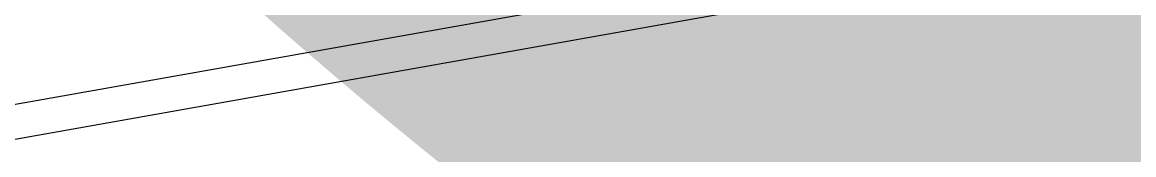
# Model space of a CAD drawing. Header units: millimetres. Extents: x 0 to 636307, y -180975 to 471719.
# Drawn here: x 575534.34 to 575577.93, y -59256.19 to -59251 of the extents above; entities that cross this region are included whole.
import ezdxf
from ezdxf import colors
from ezdxf.entities.mleader import LeaderData, LeaderLine
from ezdxf.enums import TextEntityAlignment as Align
from ezdxf.math import Vec2, Vec3

# ---------------------------------------------------------------- set-up
doc = ezdxf.new("R2018")
doc.units = ezdxf.units.MM
for name, color, linetype, lineweight in [('АР_Маркер экспликации', 239, 'Continuous', 13), ('АР_Номер помещения', 250, 'Continuous', 9), ('АР_Отметки', 7, 'Continuous', 5), ('АР_Размеры', 175, 'Continuous', 9), ('АР_Сущ Несущая стена', 250, 'Continuous', 50)]:
    doc.layers.add(name, color=color, linetype=linetype, lineweight=lineweight)
doc.layers.add('АР_Названия помещений', color=124, linetype='Continuous', lineweight=5, plot=False)
doc.layers.add('АР_Помещения_площадь', color=19, linetype='Continuous', lineweight=9, plot=False)
doc.styles.add('ISOCPEUR', font='', dxfattribs={"height": 250})
doc.styles.get("Standard").update_dxf_attribs({"font": 'GOST.TTF'})
doc.styles.get('ISOCPEUR').set_extended_font_data('ISOCPEUR', italic=True)

# ---------------------------------------------------------------- blocks, each defined once
blk = doc.blocks.new('_DotSmall')
at = {"color": 0, "linetype": 'ByBlock', "const_width": 0.5}
blk.add_lwpolyline([(-0.0625, 0, 1), (0.0625, 0, 1)], format="xyb", close=True, dxfattribs=at)
blk = doc.blocks.new('*U231')
at = {"color": 7, "style": 'ISOCPEUR', "width": 0.7, "flags": 1}
blk.add_attdef('КАТЕГОРИЯ', (-499.166, -2092.186), '', height=250, dxfattribs=at)
at = {"layer": 'АР_Номер помещения', "color": 7, "style": 'ISOCPEUR', "width": 0.7}
blk.add_attdef('НОМЕР_ПОМЕЩЕНИЯ', text='', height=300, dxfattribs=at).set_placement((-13874.5, 6637.552), align=Align.MIDDLE_CENTER)
at = {"layer": 'АР_Помещения_площадь', "color": 7, "lineweight": 30, "width": 0.7, "flags": 104}
blk.add_attdef('ИМЯ_ПОМЕЩЕНИЯ', text='', height=100, dxfattribs=at).set_placement((157.628, 1217.141), align=Align.MIDDLE_CENTER)
at = {"layer": 'АР_Помещения_площадь', "color": 7, "style": 'ISOCPEUR', "width": 0.7}
blk.add_attdef('ПЛОЩАДЬ_ПОМЕЩЕНИЯ', text='', height=200, dxfattribs=at).set_placement((-12654.582, 407.672), align=Align.MIDDLE_RIGHT)
blk = doc.blocks.new('*U229')
at = {"color": 7, "style": 'ISOCPEUR', "width": 0.7, "flags": 1}
blk.add_attdef('КАТЕГОРИЯ', (-499.166, -2092.186), '', height=250, dxfattribs=at)
at = {"layer": 'АР_Номер помещения', "color": 7, "style": 'ISOCPEUR', "width": 0.7}
blk.add_attdef('НОМЕР_ПОМЕЩЕНИЯ', text='', height=300, dxfattribs=at).set_placement((-17424.901, 1870.773), align=Align.MIDDLE_CENTER)
at = {"layer": 'АР_Помещения_площадь', "color": 7, "lineweight": 30, "width": 0.7, "flags": 104}
blk.add_attdef('ИМЯ_ПОМЕЩЕНИЯ', text='', height=100, dxfattribs=at).set_placement((157.628, 1217.141), align=Align.MIDDLE_CENTER)
at = {"layer": 'АР_Помещения_площадь', "color": 7, "style": 'ISOCPEUR', "width": 0.7}
blk.add_attdef('ПЛОЩАДЬ_ПОМЕЩЕНИЯ', text='', height=200, dxfattribs=at).set_placement((-12452.811, 399.356), align=Align.MIDDLE_RIGHT)

msp = doc.modelspace()

# ---------------------------------------------------------------- linework, layer by layer
at = {"layer": 'АР_Размеры', "color": 5, "lineweight": 9, "ltscale": 100, "transparency": 33554687}
msp.add_lwpolyline([(575502.43, -59261.185), (575562.555, -59250.529), (575563.719, -59248.713), (575561.357, -59235.387), (575560.594, -59235.274), (575559.466, -59238.694), (575559.735, -59239.513), (575561.029, -59240.522), (575561.986, -59245.924), (575561.668, -59246.228), (575559.267, -59246.654), (575559.091, -59247.056), (575559.219, -59247.777), (575559.502, -59247.974), (575561.903, -59247.549), (575562.327, -59247.845), (575562.518, -59248.925), (575562.2, -59249.229), (575502.316, -59259.843)], dxfattribs=at)
msp.add_lwpolyline([(575502.43, -59261.185), (575562.555, -59250.529), (575563.719, -59248.713), (575561.357, -59235.387), (575560.594, -59235.274), (575559.466, -59238.694), (575559.735, -59239.513), (575561.029, -59240.522), (575561.986, -59245.924), (575561.668, -59246.228), (575559.267, -59246.654), (575559.091, -59247.056), (575559.219, -59247.777), (575559.502, -59247.974), (575561.903, -59247.549), (575562.327, -59247.845), (575562.518, -59248.925), (575562.2, -59249.229), (575502.316, -59259.843)], dxfattribs=at)
msp.add_lwpolyline([(575502.43, -59261.185), (575562.555, -59250.529), (575563.719, -59248.713), (575561.357, -59235.387), (575560.594, -59235.274), (575559.466, -59238.694), (575559.735, -59239.513), (575561.029, -59240.522), (575561.986, -59245.924), (575561.668, -59246.228), (575559.267, -59246.654), (575559.091, -59247.056), (575559.219, -59247.777), (575559.502, -59247.974), (575561.903, -59247.549), (575562.327, -59247.845), (575562.518, -59248.925), (575562.2, -59249.229), (575502.316, -59259.843)], dxfattribs=at)
msp.add_lwpolyline([(575502.43, -59261.185), (575562.555, -59250.529), (575563.719, -59248.713), (575561.357, -59235.387), (575560.594, -59235.274), (575559.466, -59238.694), (575559.735, -59239.513), (575561.029, -59240.522), (575561.986, -59245.924), (575561.668, -59246.228), (575559.267, -59246.654), (575559.091, -59247.056), (575559.219, -59247.777), (575559.502, -59247.974), (575561.903, -59247.549), (575562.327, -59247.845), (575562.518, -59248.925), (575562.2, -59249.229), (575502.316, -59259.843)], dxfattribs=at)
msp.add_lwpolyline([(575502.43, -59261.185), (575562.555, -59250.529), (575563.719, -59248.713), (575561.357, -59235.387), (575560.594, -59235.274), (575559.466, -59238.694), (575559.735, -59239.513), (575561.029, -59240.522), (575561.986, -59245.924), (575561.668, -59246.228), (575559.267, -59246.654), (575559.091, -59247.056), (575559.219, -59247.777), (575559.502, -59247.974), (575561.903, -59247.549), (575562.327, -59247.845), (575562.518, -59248.925), (575562.2, -59249.229), (575502.316, -59259.843)], dxfattribs=at)
msp.add_lwpolyline([(575502.43, -59261.185), (575562.555, -59250.529), (575563.719, -59248.713), (575561.357, -59235.387), (575560.594, -59235.274), (575559.466, -59238.694), (575559.735, -59239.513), (575561.029, -59240.522), (575561.986, -59245.924), (575561.668, -59246.228), (575559.267, -59246.654), (575559.091, -59247.056), (575559.219, -59247.777), (575559.502, -59247.974), (575561.903, -59247.549), (575562.327, -59247.845), (575562.518, -59248.925), (575562.2, -59249.229), (575502.316, -59259.843)], dxfattribs=at)
msp.add_lwpolyline([(575502.43, -59261.185), (575562.555, -59250.529), (575563.719, -59248.713), (575561.357, -59235.387), (575560.594, -59235.274), (575559.466, -59238.694), (575559.735, -59239.513), (575561.029, -59240.522), (575561.986, -59245.924), (575561.668, -59246.228), (575559.267, -59246.654), (575559.091, -59247.056), (575559.219, -59247.777), (575559.502, -59247.974), (575561.903, -59247.549), (575562.327, -59247.845), (575562.518, -59248.925), (575562.2, -59249.229), (575502.316, -59259.843)], dxfattribs=at)
msp.add_lwpolyline([(575502.43, -59261.185), (575562.555, -59250.529), (575563.719, -59248.713), (575561.357, -59235.387), (575560.594, -59235.274), (575559.466, -59238.694), (575559.735, -59239.513), (575561.029, -59240.522), (575561.986, -59245.924), (575561.668, -59246.228), (575559.267, -59246.654), (575559.091, -59247.056), (575559.219, -59247.777), (575559.502, -59247.974), (575561.903, -59247.549), (575562.327, -59247.845), (575562.518, -59248.925), (575562.2, -59249.229), (575502.316, -59259.843)], dxfattribs=at)
msp.add_lwpolyline([(575502.43, -59261.185), (575562.555, -59250.529), (575563.719, -59248.713), (575561.357, -59235.387), (575560.594, -59235.274), (575559.466, -59238.694), (575559.735, -59239.513), (575561.029, -59240.522), (575561.986, -59245.924), (575561.668, -59246.228), (575559.267, -59246.654), (575559.091, -59247.056), (575559.219, -59247.777), (575559.502, -59247.974), (575561.903, -59247.549), (575562.327, -59247.845), (575562.518, -59248.925), (575562.2, -59249.229), (575502.316, -59259.843)], dxfattribs=at)
msp.add_lwpolyline([(575502.43, -59261.185), (575562.555, -59250.529), (575563.719, -59248.713), (575561.357, -59235.387), (575560.594, -59235.274), (575559.466, -59238.694), (575559.735, -59239.513), (575561.029, -59240.522), (575561.986, -59245.924), (575561.668, -59246.228), (575559.267, -59246.654), (575559.091, -59247.056), (575559.219, -59247.777), (575559.502, -59247.974), (575561.903, -59247.549), (575562.327, -59247.845), (575562.518, -59248.925), (575562.2, -59249.229), (575502.316, -59259.843)], dxfattribs=at)
msp.add_lwpolyline([(575502.43, -59261.185), (575562.555, -59250.529), (575563.719, -59248.713), (575561.357, -59235.387), (575560.594, -59235.274), (575559.466, -59238.694), (575559.735, -59239.513), (575561.029, -59240.522), (575561.986, -59245.924), (575561.668, -59246.228), (575559.267, -59246.654), (575559.091, -59247.056), (575559.219, -59247.777), (575559.502, -59247.974), (575561.903, -59247.549), (575562.327, -59247.845), (575562.518, -59248.925), (575562.2, -59249.229), (575502.316, -59259.843)], dxfattribs=at)
msp.add_lwpolyline([(575502.43, -59261.185), (575562.555, -59250.529), (575563.719, -59248.713), (575561.357, -59235.387), (575560.594, -59235.274), (575559.466, -59238.694), (575559.735, -59239.513), (575561.029, -59240.522), (575561.986, -59245.924), (575561.668, -59246.228), (575559.267, -59246.654), (575559.091, -59247.056), (575559.219, -59247.777), (575559.502, -59247.974), (575561.903, -59247.549), (575562.327, -59247.845), (575562.518, -59248.925), (575562.2, -59249.229), (575502.316, -59259.843)], dxfattribs=at)
msp.add_lwpolyline([(575502.43, -59261.185), (575562.555, -59250.529), (575563.719, -59248.713), (575561.357, -59235.387), (575560.594, -59235.274), (575559.466, -59238.694), (575559.735, -59239.513), (575561.029, -59240.522), (575561.986, -59245.924), (575561.668, -59246.228), (575559.267, -59246.654), (575559.091, -59247.056), (575559.219, -59247.777), (575559.502, -59247.974), (575561.903, -59247.549), (575562.327, -59247.845), (575562.518, -59248.925), (575562.2, -59249.229), (575502.316, -59259.843)], dxfattribs=at)
msp.add_lwpolyline([(575502.43, -59261.185), (575562.555, -59250.529), (575563.719, -59248.713), (575561.357, -59235.387), (575560.594, -59235.274), (575559.466, -59238.694), (575559.735, -59239.513), (575561.029, -59240.522), (575561.986, -59245.924), (575561.668, -59246.228), (575559.267, -59246.654), (575559.091, -59247.056), (575559.219, -59247.777), (575559.502, -59247.974), (575561.903, -59247.549), (575562.327, -59247.845), (575562.518, -59248.925), (575562.2, -59249.229), (575502.316, -59259.843)], dxfattribs=at)
msp.add_lwpolyline([(575502.43, -59261.185), (575562.555, -59250.529), (575563.719, -59248.713), (575561.357, -59235.387), (575560.594, -59235.274), (575559.466, -59238.694), (575559.735, -59239.513), (575561.029, -59240.522), (575561.986, -59245.924), (575561.668, -59246.228), (575559.267, -59246.654), (575559.091, -59247.056), (575559.219, -59247.777), (575559.502, -59247.974), (575561.903, -59247.549), (575562.327, -59247.845), (575562.518, -59248.925), (575562.2, -59249.229), (575502.316, -59259.843)], dxfattribs=at)
msp.add_lwpolyline([(575502.43, -59261.185), (575562.555, -59250.529), (575563.719, -59248.713), (575561.357, -59235.387), (575560.594, -59235.274), (575559.466, -59238.694), (575559.735, -59239.513), (575561.029, -59240.522), (575561.986, -59245.924), (575561.668, -59246.228), (575559.267, -59246.654), (575559.091, -59247.056), (575559.219, -59247.777), (575559.502, -59247.974), (575561.903, -59247.549), (575562.327, -59247.845), (575562.518, -59248.925), (575562.2, -59249.229), (575502.316, -59259.843)], dxfattribs=at)
msp.add_lwpolyline([(575502.43, -59261.185), (575562.555, -59250.529), (575563.719, -59248.713), (575561.357, -59235.387), (575560.594, -59235.274), (575559.466, -59238.694), (575559.735, -59239.513), (575561.029, -59240.522), (575561.986, -59245.924), (575561.668, -59246.228), (575559.267, -59246.654), (575559.091, -59247.056), (575559.219, -59247.777), (575559.502, -59247.974), (575561.903, -59247.549), (575562.327, -59247.845), (575562.518, -59248.925), (575562.2, -59249.229), (575502.316, -59259.843)], dxfattribs=at)
msp.add_lwpolyline([(575502.43, -59261.185), (575562.555, -59250.529), (575563.719, -59248.713), (575561.357, -59235.387), (575560.594, -59235.274), (575559.466, -59238.694), (575559.735, -59239.513), (575561.029, -59240.522), (575561.986, -59245.924), (575561.668, -59246.228), (575559.267, -59246.654), (575559.091, -59247.056), (575559.219, -59247.777), (575559.502, -59247.974), (575561.903, -59247.549), (575562.327, -59247.845), (575562.518, -59248.925), (575562.2, -59249.229), (575502.316, -59259.843)], dxfattribs=at)
msp.add_lwpolyline([(575502.43, -59261.185), (575562.555, -59250.529), (575563.719, -59248.713), (575561.357, -59235.387), (575560.594, -59235.274), (575559.466, -59238.694), (575559.735, -59239.513), (575561.029, -59240.522), (575561.986, -59245.924), (575561.668, -59246.228), (575559.267, -59246.654), (575559.091, -59247.056), (575559.219, -59247.777), (575559.502, -59247.974), (575561.903, -59247.549), (575562.327, -59247.845), (575562.518, -59248.925), (575562.2, -59249.229), (575502.316, -59259.843)], dxfattribs=at)
msp.add_lwpolyline([(575502.43, -59261.185), (575562.555, -59250.529), (575563.719, -59248.713), (575561.357, -59235.387), (575560.594, -59235.274), (575559.466, -59238.694), (575559.735, -59239.513), (575561.029, -59240.522), (575561.986, -59245.924), (575561.668, -59246.228), (575559.267, -59246.654), (575559.091, -59247.056), (575559.219, -59247.777), (575559.502, -59247.974), (575561.903, -59247.549), (575562.327, -59247.845), (575562.518, -59248.925), (575562.2, -59249.229), (575502.316, -59259.843)], dxfattribs=at)
msp.add_lwpolyline([(575502.43, -59261.185), (575562.555, -59250.529), (575563.719, -59248.713), (575561.357, -59235.387), (575560.594, -59235.274), (575559.466, -59238.694), (575559.735, -59239.513), (575561.029, -59240.522), (575561.986, -59245.924), (575561.668, -59246.228), (575559.267, -59246.654), (575559.091, -59247.056), (575559.219, -59247.777), (575559.502, -59247.974), (575561.903, -59247.549), (575562.327, -59247.845), (575562.518, -59248.925), (575562.2, -59249.229), (575502.316, -59259.843)], dxfattribs=at)
msp.add_lwpolyline([(575502.43, -59261.185), (575562.555, -59250.529), (575563.719, -59248.713), (575561.357, -59235.387), (575560.594, -59235.274), (575559.466, -59238.694), (575559.735, -59239.513), (575561.029, -59240.522), (575561.986, -59245.924), (575561.668, -59246.228), (575559.267, -59246.654), (575559.091, -59247.056), (575559.219, -59247.777), (575559.502, -59247.974), (575561.903, -59247.549), (575562.327, -59247.845), (575562.518, -59248.925), (575562.2, -59249.229), (575502.316, -59259.843)], dxfattribs=at)
msp.add_lwpolyline([(575502.43, -59261.185), (575562.555, -59250.529), (575563.719, -59248.713), (575561.357, -59235.387), (575560.594, -59235.274), (575559.466, -59238.694), (575559.735, -59239.513), (575561.029, -59240.522), (575561.986, -59245.924), (575561.668, -59246.228), (575559.267, -59246.654), (575559.091, -59247.056), (575559.219, -59247.777), (575559.502, -59247.974), (575561.903, -59247.549), (575562.327, -59247.845), (575562.518, -59248.925), (575562.2, -59249.229), (575502.316, -59259.843)], dxfattribs=at)
msp.add_lwpolyline([(575502.43, -59261.185), (575562.555, -59250.529), (575563.719, -59248.713), (575561.357, -59235.387), (575560.594, -59235.274), (575559.466, -59238.694), (575559.735, -59239.513), (575561.029, -59240.522), (575561.986, -59245.924), (575561.668, -59246.228), (575559.267, -59246.654), (575559.091, -59247.056), (575559.219, -59247.777), (575559.502, -59247.974), (575561.903, -59247.549), (575562.327, -59247.845), (575562.518, -59248.925), (575562.2, -59249.229), (575502.316, -59259.843)], dxfattribs=at)
msp.add_lwpolyline([(575502.43, -59261.185), (575562.555, -59250.529), (575563.719, -59248.713), (575561.357, -59235.387), (575560.594, -59235.274), (575559.466, -59238.694), (575559.735, -59239.513), (575561.029, -59240.522), (575561.986, -59245.924), (575561.668, -59246.228), (575559.267, -59246.654), (575559.091, -59247.056), (575559.219, -59247.777), (575559.502, -59247.974), (575561.903, -59247.549), (575562.327, -59247.845), (575562.518, -59248.925), (575562.2, -59249.229), (575502.316, -59259.843)], dxfattribs=at)
msp.add_lwpolyline([(575502.43, -59261.185), (575562.555, -59250.529), (575563.719, -59248.713), (575561.357, -59235.387), (575560.594, -59235.274), (575559.466, -59238.694), (575559.735, -59239.513), (575561.029, -59240.522), (575561.986, -59245.924), (575561.668, -59246.228), (575559.267, -59246.654), (575559.091, -59247.056), (575559.219, -59247.777), (575559.502, -59247.974), (575561.903, -59247.549), (575562.327, -59247.845), (575562.518, -59248.925), (575562.2, -59249.229), (575502.316, -59259.843)], dxfattribs=at)
msp.add_lwpolyline([(575502.43, -59261.185), (575562.555, -59250.529), (575563.719, -59248.713), (575561.357, -59235.387), (575560.594, -59235.274), (575559.466, -59238.694), (575559.735, -59239.513), (575561.029, -59240.522), (575561.986, -59245.924), (575561.668, -59246.228), (575559.267, -59246.654), (575559.091, -59247.056), (575559.219, -59247.777), (575559.502, -59247.974), (575561.903, -59247.549), (575562.327, -59247.845), (575562.518, -59248.925), (575562.2, -59249.229), (575502.316, -59259.843)], dxfattribs=at)
msp.add_lwpolyline([(575502.43, -59261.185), (575562.555, -59250.529), (575563.719, -59248.713), (575561.357, -59235.387), (575560.594, -59235.274), (575559.466, -59238.694), (575559.735, -59239.513), (575561.029, -59240.522), (575561.986, -59245.924), (575561.668, -59246.228), (575559.267, -59246.654), (575559.091, -59247.056), (575559.219, -59247.777), (575559.502, -59247.974), (575561.903, -59247.549), (575562.327, -59247.845), (575562.518, -59248.925), (575562.2, -59249.229), (575502.316, -59259.843)], dxfattribs=at)
msp.add_lwpolyline([(575502.43, -59261.185), (575562.555, -59250.529), (575563.719, -59248.713), (575561.357, -59235.387), (575560.594, -59235.274), (575559.466, -59238.694), (575559.735, -59239.513), (575561.029, -59240.522), (575561.986, -59245.924), (575561.668, -59246.228), (575559.267, -59246.654), (575559.091, -59247.056), (575559.219, -59247.777), (575559.502, -59247.974), (575561.903, -59247.549), (575562.327, -59247.845), (575562.518, -59248.925), (575562.2, -59249.229), (575502.316, -59259.843)], dxfattribs=at)
msp.add_lwpolyline([(575502.43, -59261.185), (575562.555, -59250.529), (575563.719, -59248.713), (575561.357, -59235.387), (575560.594, -59235.274), (575559.466, -59238.694), (575559.735, -59239.513), (575561.029, -59240.522), (575561.986, -59245.924), (575561.668, -59246.228), (575559.267, -59246.654), (575559.091, -59247.056), (575559.219, -59247.777), (575559.502, -59247.974), (575561.903, -59247.549), (575562.327, -59247.845), (575562.518, -59248.925), (575562.2, -59249.229), (575502.316, -59259.843)], dxfattribs=at)
msp.add_lwpolyline([(575502.43, -59261.185), (575562.555, -59250.529), (575563.719, -59248.713), (575561.357, -59235.387), (575560.594, -59235.274), (575559.466, -59238.694), (575559.735, -59239.513), (575561.029, -59240.522), (575561.986, -59245.924), (575561.668, -59246.228), (575559.267, -59246.654), (575559.091, -59247.056), (575559.219, -59247.777), (575559.502, -59247.974), (575561.903, -59247.549), (575562.327, -59247.845), (575562.518, -59248.925), (575562.2, -59249.229), (575502.316, -59259.843)], dxfattribs=at)
msp.add_lwpolyline([(575502.43, -59261.185), (575562.555, -59250.529), (575563.719, -59248.713), (575561.357, -59235.387), (575560.594, -59235.274), (575559.466, -59238.694), (575559.735, -59239.513), (575561.029, -59240.522), (575561.986, -59245.924), (575561.668, -59246.228), (575559.267, -59246.654), (575559.091, -59247.056), (575559.219, -59247.777), (575559.502, -59247.974), (575561.903, -59247.549), (575562.327, -59247.845), (575562.518, -59248.925), (575562.2, -59249.229), (575502.316, -59259.843)], dxfattribs=at)
msp.add_lwpolyline([(575502.43, -59261.185), (575562.555, -59250.529), (575563.719, -59248.713), (575561.357, -59235.387), (575560.594, -59235.274), (575559.466, -59238.694), (575559.735, -59239.513), (575561.029, -59240.522), (575561.986, -59245.924), (575561.668, -59246.228), (575559.267, -59246.654), (575559.091, -59247.056), (575559.219, -59247.777), (575559.502, -59247.974), (575561.903, -59247.549), (575562.327, -59247.845), (575562.518, -59248.925), (575562.2, -59249.229), (575502.316, -59259.843)], dxfattribs=at)
msp.add_lwpolyline([(575502.43, -59261.185), (575562.555, -59250.529), (575563.719, -59248.713), (575561.357, -59235.387), (575560.594, -59235.274), (575559.466, -59238.694), (575559.735, -59239.513), (575561.029, -59240.522), (575561.986, -59245.924), (575561.668, -59246.228), (575559.267, -59246.654), (575559.091, -59247.056), (575559.219, -59247.777), (575559.502, -59247.974), (575561.903, -59247.549), (575562.327, -59247.845), (575562.518, -59248.925), (575562.2, -59249.229), (575502.316, -59259.843)], dxfattribs=at)
msp.add_lwpolyline([(575502.43, -59261.185), (575562.555, -59250.529), (575563.719, -59248.713), (575561.357, -59235.387), (575560.594, -59235.274), (575559.466, -59238.694), (575559.735, -59239.513), (575561.029, -59240.522), (575561.986, -59245.924), (575561.668, -59246.228), (575559.267, -59246.654), (575559.091, -59247.056), (575559.219, -59247.777), (575559.502, -59247.974), (575561.903, -59247.549), (575562.327, -59247.845), (575562.518, -59248.925), (575562.2, -59249.229), (575502.316, -59259.843)], dxfattribs=at)
msp.add_lwpolyline([(575502.43, -59261.185), (575562.555, -59250.529), (575563.719, -59248.713), (575561.357, -59235.387), (575560.594, -59235.274), (575559.466, -59238.694), (575559.735, -59239.513), (575561.029, -59240.522), (575561.986, -59245.924), (575561.668, -59246.228), (575559.267, -59246.654), (575559.091, -59247.056), (575559.219, -59247.777), (575559.502, -59247.974), (575561.903, -59247.549), (575562.327, -59247.845), (575562.518, -59248.925), (575562.2, -59249.229), (575502.316, -59259.843)], dxfattribs=at)
msp.add_lwpolyline([(575502.43, -59261.185), (575562.555, -59250.529), (575563.719, -59248.713), (575561.357, -59235.387), (575560.594, -59235.274), (575559.466, -59238.694), (575559.735, -59239.513), (575561.029, -59240.522), (575561.986, -59245.924), (575561.668, -59246.228), (575559.267, -59246.654), (575559.091, -59247.056), (575559.219, -59247.777), (575559.502, -59247.974), (575561.903, -59247.549), (575562.327, -59247.845), (575562.518, -59248.925), (575562.2, -59249.229), (575502.316, -59259.843)], dxfattribs=at)
msp.add_lwpolyline([(575502.43, -59261.185), (575562.555, -59250.529), (575563.719, -59248.713), (575561.357, -59235.387), (575560.594, -59235.274), (575559.466, -59238.694), (575559.735, -59239.513), (575561.029, -59240.522), (575561.986, -59245.924), (575561.668, -59246.228), (575559.267, -59246.654), (575559.091, -59247.056), (575559.219, -59247.777), (575559.502, -59247.974), (575561.903, -59247.549), (575562.327, -59247.845), (575562.518, -59248.925), (575562.2, -59249.229), (575502.316, -59259.843)], dxfattribs=at)
msp.add_lwpolyline([(575502.43, -59261.185), (575562.555, -59250.529), (575563.719, -59248.713), (575561.357, -59235.387), (575560.594, -59235.274), (575559.466, -59238.694), (575559.735, -59239.513), (575561.029, -59240.522), (575561.986, -59245.924), (575561.668, -59246.228), (575559.267, -59246.654), (575559.091, -59247.056), (575559.219, -59247.777), (575559.502, -59247.974), (575561.903, -59247.549), (575562.327, -59247.845), (575562.518, -59248.925), (575562.2, -59249.229), (575502.316, -59259.843)], dxfattribs=at)
msp.add_lwpolyline([(575502.43, -59261.185), (575562.555, -59250.529), (575563.719, -59248.713), (575561.357, -59235.387), (575560.594, -59235.274), (575559.466, -59238.694), (575559.735, -59239.513), (575561.029, -59240.522), (575561.986, -59245.924), (575561.668, -59246.228), (575559.267, -59246.654), (575559.091, -59247.056), (575559.219, -59247.777), (575559.502, -59247.974), (575561.903, -59247.549), (575562.327, -59247.845), (575562.518, -59248.925), (575562.2, -59249.229), (575502.316, -59259.843)], dxfattribs=at)
msp.add_lwpolyline([(575502.43, -59261.185), (575562.555, -59250.529), (575563.719, -59248.713), (575561.357, -59235.387), (575560.594, -59235.274), (575559.466, -59238.694), (575559.735, -59239.513), (575561.029, -59240.522), (575561.986, -59245.924), (575561.668, -59246.228), (575559.267, -59246.654), (575559.091, -59247.056), (575559.219, -59247.777), (575559.502, -59247.974), (575561.903, -59247.549), (575562.327, -59247.845), (575562.518, -59248.925), (575562.2, -59249.229), (575502.316, -59259.843)], dxfattribs=at)
msp.add_lwpolyline([(575502.43, -59261.185), (575562.555, -59250.529), (575563.719, -59248.713), (575561.357, -59235.387), (575560.594, -59235.274), (575559.466, -59238.694), (575559.735, -59239.513), (575561.029, -59240.522), (575561.986, -59245.924), (575561.668, -59246.228), (575559.267, -59246.654), (575559.091, -59247.056), (575559.219, -59247.777), (575559.502, -59247.974), (575561.903, -59247.549), (575562.327, -59247.845), (575562.518, -59248.925), (575562.2, -59249.229), (575502.316, -59259.843)], dxfattribs=at)
msp.add_lwpolyline([(575502.43, -59261.185), (575562.555, -59250.529), (575563.719, -59248.713), (575561.357, -59235.387), (575560.594, -59235.274), (575559.466, -59238.694), (575559.735, -59239.513), (575561.029, -59240.522), (575561.986, -59245.924), (575561.668, -59246.228), (575559.267, -59246.654), (575559.091, -59247.056), (575559.219, -59247.777), (575559.502, -59247.974), (575561.903, -59247.549), (575562.327, -59247.845), (575562.518, -59248.925), (575562.2, -59249.229), (575502.316, -59259.843)], dxfattribs=at)
msp.add_lwpolyline([(575502.43, -59261.185), (575562.555, -59250.529), (575563.719, -59248.713), (575561.357, -59235.387), (575560.594, -59235.274), (575559.466, -59238.694), (575559.735, -59239.513), (575561.029, -59240.522), (575561.986, -59245.924), (575561.668, -59246.228), (575559.267, -59246.654), (575559.091, -59247.056), (575559.219, -59247.777), (575559.502, -59247.974), (575561.903, -59247.549), (575562.327, -59247.845), (575562.518, -59248.925), (575562.2, -59249.229), (575502.316, -59259.843)], dxfattribs=at)
msp.add_lwpolyline([(575502.43, -59261.185), (575562.555, -59250.529), (575563.719, -59248.713), (575561.357, -59235.387), (575560.594, -59235.274), (575559.466, -59238.694), (575559.735, -59239.513), (575561.029, -59240.522), (575561.986, -59245.924), (575561.668, -59246.228), (575559.267, -59246.654), (575559.091, -59247.056), (575559.219, -59247.777), (575559.502, -59247.974), (575561.903, -59247.549), (575562.327, -59247.845), (575562.518, -59248.925), (575562.2, -59249.229), (575502.316, -59259.843)], dxfattribs=at)
msp.add_lwpolyline([(575502.43, -59261.185), (575562.555, -59250.529), (575563.719, -59248.713), (575561.357, -59235.387), (575560.594, -59235.274), (575559.466, -59238.694), (575559.735, -59239.513), (575561.029, -59240.522), (575561.986, -59245.924), (575561.668, -59246.228), (575559.267, -59246.654), (575559.091, -59247.056), (575559.219, -59247.777), (575559.502, -59247.974), (575561.903, -59247.549), (575562.327, -59247.845), (575562.518, -59248.925), (575562.2, -59249.229), (575502.316, -59259.843)], dxfattribs=at)
msp.add_lwpolyline([(575502.43, -59261.185), (575562.555, -59250.529), (575563.719, -59248.713), (575561.357, -59235.387), (575560.594, -59235.274), (575559.466, -59238.694), (575559.735, -59239.513), (575561.029, -59240.522), (575561.986, -59245.924), (575561.668, -59246.228), (575559.267, -59246.654), (575559.091, -59247.056), (575559.219, -59247.777), (575559.502, -59247.974), (575561.903, -59247.549), (575562.327, -59247.845), (575562.518, -59248.925), (575562.2, -59249.229), (575502.316, -59259.843)], dxfattribs=at)
msp.add_lwpolyline([(575502.43, -59261.185), (575562.555, -59250.529), (575563.719, -59248.713), (575561.357, -59235.387), (575560.594, -59235.274), (575559.466, -59238.694), (575559.735, -59239.513), (575561.029, -59240.522), (575561.986, -59245.924), (575561.668, -59246.228), (575559.267, -59246.654), (575559.091, -59247.056), (575559.219, -59247.777), (575559.502, -59247.974), (575561.903, -59247.549), (575562.327, -59247.845), (575562.518, -59248.925), (575562.2, -59249.229), (575502.316, -59259.843)], dxfattribs=at)
msp.add_lwpolyline([(575502.43, -59261.185), (575562.555, -59250.529), (575563.719, -59248.713), (575561.357, -59235.387), (575560.594, -59235.274), (575559.466, -59238.694), (575559.735, -59239.513), (575561.029, -59240.522), (575561.986, -59245.924), (575561.668, -59246.228), (575559.267, -59246.654), (575559.091, -59247.056), (575559.219, -59247.777), (575559.502, -59247.974), (575561.903, -59247.549), (575562.327, -59247.845), (575562.518, -59248.925), (575562.2, -59249.229), (575502.316, -59259.843)], dxfattribs=at)
msp.add_lwpolyline([(575502.43, -59261.185), (575562.555, -59250.529), (575563.719, -59248.713), (575561.357, -59235.387), (575560.594, -59235.274), (575559.466, -59238.694), (575559.735, -59239.513), (575561.029, -59240.522), (575561.986, -59245.924), (575561.668, -59246.228), (575559.267, -59246.654), (575559.091, -59247.056), (575559.219, -59247.777), (575559.502, -59247.974), (575561.903, -59247.549), (575562.327, -59247.845), (575562.518, -59248.925), (575562.2, -59249.229), (575502.316, -59259.843)], dxfattribs=at)
msp.add_lwpolyline([(575502.43, -59261.185), (575562.555, -59250.529), (575563.719, -59248.713), (575561.357, -59235.387), (575560.594, -59235.274), (575559.466, -59238.694), (575559.735, -59239.513), (575561.029, -59240.522), (575561.986, -59245.924), (575561.668, -59246.228), (575559.267, -59246.654), (575559.091, -59247.056), (575559.219, -59247.777), (575559.502, -59247.974), (575561.903, -59247.549), (575562.327, -59247.845), (575562.518, -59248.925), (575562.2, -59249.229), (575502.316, -59259.843)], dxfattribs=at)
msp.add_lwpolyline([(575502.43, -59261.185), (575562.555, -59250.529), (575563.719, -59248.713), (575561.357, -59235.387), (575560.594, -59235.274), (575559.466, -59238.694), (575559.735, -59239.513), (575561.029, -59240.522), (575561.986, -59245.924), (575561.668, -59246.228), (575559.267, -59246.654), (575559.091, -59247.056), (575559.219, -59247.777), (575559.502, -59247.974), (575561.903, -59247.549), (575562.327, -59247.845), (575562.518, -59248.925), (575562.2, -59249.229), (575502.316, -59259.843)], dxfattribs=at)
msp.add_lwpolyline([(575502.43, -59261.185), (575562.555, -59250.529), (575563.719, -59248.713), (575561.357, -59235.387), (575560.594, -59235.274), (575559.466, -59238.694), (575559.735, -59239.513), (575561.029, -59240.522), (575561.986, -59245.924), (575561.668, -59246.228), (575559.267, -59246.654), (575559.091, -59247.056), (575559.219, -59247.777), (575559.502, -59247.974), (575561.903, -59247.549), (575562.327, -59247.845), (575562.518, -59248.925), (575562.2, -59249.229), (575502.316, -59259.843)], dxfattribs=at)
msp.add_lwpolyline([(575502.43, -59261.185), (575562.555, -59250.529), (575563.719, -59248.713), (575561.357, -59235.387), (575560.594, -59235.274), (575559.466, -59238.694), (575559.735, -59239.513), (575561.029, -59240.522), (575561.986, -59245.924), (575561.668, -59246.228), (575559.267, -59246.654), (575559.091, -59247.056), (575559.219, -59247.777), (575559.502, -59247.974), (575561.903, -59247.549), (575562.327, -59247.845), (575562.518, -59248.925), (575562.2, -59249.229), (575502.316, -59259.843)], dxfattribs=at)
msp.add_lwpolyline([(575502.43, -59261.185), (575562.555, -59250.529), (575563.719, -59248.713), (575561.357, -59235.387), (575560.594, -59235.274), (575559.466, -59238.694), (575559.735, -59239.513), (575561.029, -59240.522), (575561.986, -59245.924), (575561.668, -59246.228), (575559.267, -59246.654), (575559.091, -59247.056), (575559.219, -59247.777), (575559.502, -59247.974), (575561.903, -59247.549), (575562.327, -59247.845), (575562.518, -59248.925), (575562.2, -59249.229), (575502.316, -59259.843)], dxfattribs=at)
msp.add_lwpolyline([(575502.43, -59261.185), (575562.555, -59250.529), (575563.719, -59248.713), (575561.357, -59235.387), (575560.594, -59235.274), (575559.466, -59238.694), (575559.735, -59239.513), (575561.029, -59240.522), (575561.986, -59245.924), (575561.668, -59246.228), (575559.267, -59246.654), (575559.091, -59247.056), (575559.219, -59247.777), (575559.502, -59247.974), (575561.903, -59247.549), (575562.327, -59247.845), (575562.518, -59248.925), (575562.2, -59249.229), (575502.316, -59259.843)], dxfattribs=at)
msp.add_lwpolyline([(575502.43, -59261.185), (575562.555, -59250.529), (575563.719, -59248.713), (575561.357, -59235.387), (575560.594, -59235.274), (575559.466, -59238.694), (575559.735, -59239.513), (575561.029, -59240.522), (575561.986, -59245.924), (575561.668, -59246.228), (575559.267, -59246.654), (575559.091, -59247.056), (575559.219, -59247.777), (575559.502, -59247.974), (575561.903, -59247.549), (575562.327, -59247.845), (575562.518, -59248.925), (575562.2, -59249.229), (575502.316, -59259.843)], dxfattribs=at)
msp.add_lwpolyline([(575502.43, -59261.185), (575562.555, -59250.529), (575563.719, -59248.713), (575561.357, -59235.387), (575560.594, -59235.274), (575559.466, -59238.694), (575559.735, -59239.513), (575561.029, -59240.522), (575561.986, -59245.924), (575561.668, -59246.228), (575559.267, -59246.654), (575559.091, -59247.056), (575559.219, -59247.777), (575559.502, -59247.974), (575561.903, -59247.549), (575562.327, -59247.845), (575562.518, -59248.925), (575562.2, -59249.229), (575502.316, -59259.843)], dxfattribs=at)
msp.add_lwpolyline([(575502.43, -59261.185), (575562.555, -59250.529), (575563.719, -59248.713), (575561.357, -59235.387), (575560.594, -59235.274), (575559.466, -59238.694), (575559.735, -59239.513), (575561.029, -59240.522), (575561.986, -59245.924), (575561.668, -59246.228), (575559.267, -59246.654), (575559.091, -59247.056), (575559.219, -59247.777), (575559.502, -59247.974), (575561.903, -59247.549), (575562.327, -59247.845), (575562.518, -59248.925), (575562.2, -59249.229), (575502.316, -59259.843)], dxfattribs=at)
msp.add_lwpolyline([(575502.43, -59261.185), (575562.555, -59250.529), (575563.719, -59248.713), (575561.357, -59235.387), (575560.594, -59235.274), (575559.466, -59238.694), (575559.735, -59239.513), (575561.029, -59240.522), (575561.986, -59245.924), (575561.668, -59246.228), (575559.267, -59246.654), (575559.091, -59247.056), (575559.219, -59247.777), (575559.502, -59247.974), (575561.903, -59247.549), (575562.327, -59247.845), (575562.518, -59248.925), (575562.2, -59249.229), (575502.316, -59259.843)], dxfattribs=at)
msp.add_lwpolyline([(575502.43, -59261.185), (575562.555, -59250.529), (575563.719, -59248.713), (575561.357, -59235.387), (575560.594, -59235.274), (575559.466, -59238.694), (575559.735, -59239.513), (575561.029, -59240.522), (575561.986, -59245.924), (575561.668, -59246.228), (575559.267, -59246.654), (575559.091, -59247.056), (575559.219, -59247.777), (575559.502, -59247.974), (575561.903, -59247.549), (575562.327, -59247.845), (575562.518, -59248.925), (575562.2, -59249.229), (575502.316, -59259.843)], dxfattribs=at)
msp.add_lwpolyline([(575502.43, -59261.185), (575562.555, -59250.529), (575563.719, -59248.713), (575561.357, -59235.387), (575560.594, -59235.274), (575559.466, -59238.694), (575559.735, -59239.513), (575561.029, -59240.522), (575561.986, -59245.924), (575561.668, -59246.228), (575559.267, -59246.654), (575559.091, -59247.056), (575559.219, -59247.777), (575559.502, -59247.974), (575561.903, -59247.549), (575562.327, -59247.845), (575562.518, -59248.925), (575562.2, -59249.229), (575502.316, -59259.843)], dxfattribs=at)
msp.add_lwpolyline([(575502.43, -59261.185), (575562.555, -59250.529), (575563.719, -59248.713), (575561.357, -59235.387), (575560.594, -59235.274), (575559.466, -59238.694), (575559.735, -59239.513), (575561.029, -59240.522), (575561.986, -59245.924), (575561.668, -59246.228), (575559.267, -59246.654), (575559.091, -59247.056), (575559.219, -59247.777), (575559.502, -59247.974), (575561.903, -59247.549), (575562.327, -59247.845), (575562.518, -59248.925), (575562.2, -59249.229), (575502.316, -59259.843)], dxfattribs=at)
msp.add_lwpolyline([(575502.43, -59261.185), (575562.555, -59250.529), (575563.719, -59248.713), (575561.357, -59235.387), (575560.594, -59235.274), (575559.466, -59238.694), (575559.735, -59239.513), (575561.029, -59240.522), (575561.986, -59245.924), (575561.668, -59246.228), (575559.267, -59246.654), (575559.091, -59247.056), (575559.219, -59247.777), (575559.502, -59247.974), (575561.903, -59247.549), (575562.327, -59247.845), (575562.518, -59248.925), (575562.2, -59249.229), (575502.316, -59259.843)], dxfattribs=at)
msp.add_lwpolyline([(575502.43, -59261.185), (575562.555, -59250.529), (575563.719, -59248.713), (575561.357, -59235.387), (575560.594, -59235.274), (575559.466, -59238.694), (575559.735, -59239.513), (575561.029, -59240.522), (575561.986, -59245.924), (575561.668, -59246.228), (575559.267, -59246.654), (575559.091, -59247.056), (575559.219, -59247.777), (575559.502, -59247.974), (575561.903, -59247.549), (575562.327, -59247.845), (575562.518, -59248.925), (575562.2, -59249.229), (575502.316, -59259.843)], dxfattribs=at)
msp.add_lwpolyline([(575502.43, -59261.185), (575562.555, -59250.529), (575563.719, -59248.713), (575561.357, -59235.387), (575560.594, -59235.274), (575559.466, -59238.694), (575559.735, -59239.513), (575561.029, -59240.522), (575561.986, -59245.924), (575561.668, -59246.228), (575559.267, -59246.654), (575559.091, -59247.056), (575559.219, -59247.777), (575559.502, -59247.974), (575561.903, -59247.549), (575562.327, -59247.845), (575562.518, -59248.925), (575562.2, -59249.229), (575502.316, -59259.843)], dxfattribs=at)
msp.add_lwpolyline([(575502.43, -59261.185), (575562.555, -59250.529), (575563.719, -59248.713), (575561.357, -59235.387), (575560.594, -59235.274), (575559.466, -59238.694), (575559.735, -59239.513), (575561.029, -59240.522), (575561.986, -59245.924), (575561.668, -59246.228), (575559.267, -59246.654), (575559.091, -59247.056), (575559.219, -59247.777), (575559.502, -59247.974), (575561.903, -59247.549), (575562.327, -59247.845), (575562.518, -59248.925), (575562.2, -59249.229), (575502.316, -59259.843)], dxfattribs=at)
msp.add_lwpolyline([(575502.43, -59261.185), (575562.555, -59250.529), (575563.719, -59248.713), (575561.357, -59235.387), (575560.594, -59235.274), (575559.466, -59238.694), (575559.735, -59239.513), (575561.029, -59240.522), (575561.986, -59245.924), (575561.668, -59246.228), (575559.267, -59246.654), (575559.091, -59247.056), (575559.219, -59247.777), (575559.502, -59247.974), (575561.903, -59247.549), (575562.327, -59247.845), (575562.518, -59248.925), (575562.2, -59249.229), (575502.316, -59259.843)], dxfattribs=at)
msp.add_lwpolyline([(575502.43, -59261.185), (575562.555, -59250.529), (575563.719, -59248.713), (575561.357, -59235.387), (575560.594, -59235.274), (575559.466, -59238.694), (575559.735, -59239.513), (575561.029, -59240.522), (575561.986, -59245.924), (575561.668, -59246.228), (575559.267, -59246.654), (575559.091, -59247.056), (575559.219, -59247.777), (575559.502, -59247.974), (575561.903, -59247.549), (575562.327, -59247.845), (575562.518, -59248.925), (575562.2, -59249.229), (575502.316, -59259.843)], dxfattribs=at)
msp.add_lwpolyline([(575502.43, -59261.185), (575562.555, -59250.529), (575563.719, -59248.713), (575561.357, -59235.387), (575560.594, -59235.274), (575559.466, -59238.694), (575559.735, -59239.513), (575561.029, -59240.522), (575561.986, -59245.924), (575561.668, -59246.228), (575559.267, -59246.654), (575559.091, -59247.056), (575559.219, -59247.777), (575559.502, -59247.974), (575561.903, -59247.549), (575562.327, -59247.845), (575562.518, -59248.925), (575562.2, -59249.229), (575502.316, -59259.843)], dxfattribs=at)
msp.add_lwpolyline([(575502.43, -59261.185), (575562.555, -59250.529), (575563.719, -59248.713), (575561.357, -59235.387), (575560.594, -59235.274), (575559.466, -59238.694), (575559.735, -59239.513), (575561.029, -59240.522), (575561.986, -59245.924), (575561.668, -59246.228), (575559.267, -59246.654), (575559.091, -59247.056), (575559.219, -59247.777), (575559.502, -59247.974), (575561.903, -59247.549), (575562.327, -59247.845), (575562.518, -59248.925), (575562.2, -59249.229), (575502.316, -59259.843)], dxfattribs=at)
msp.add_lwpolyline([(575502.43, -59261.185), (575562.555, -59250.529), (575563.719, -59248.713), (575561.357, -59235.387), (575560.594, -59235.274), (575559.466, -59238.694), (575559.735, -59239.513), (575561.029, -59240.522), (575561.986, -59245.924), (575561.668, -59246.228), (575559.267, -59246.654), (575559.091, -59247.056), (575559.219, -59247.777), (575559.502, -59247.974), (575561.903, -59247.549), (575562.327, -59247.845), (575562.518, -59248.925), (575562.2, -59249.229), (575502.316, -59259.843)], dxfattribs=at)
msp.add_lwpolyline([(575502.43, -59261.185), (575562.555, -59250.529), (575563.719, -59248.713), (575561.357, -59235.387), (575560.594, -59235.274), (575559.466, -59238.694), (575559.735, -59239.513), (575561.029, -59240.522), (575561.986, -59245.924), (575561.668, -59246.228), (575559.267, -59246.654), (575559.091, -59247.056), (575559.219, -59247.777), (575559.502, -59247.974), (575561.903, -59247.549), (575562.327, -59247.845), (575562.518, -59248.925), (575562.2, -59249.229), (575502.316, -59259.843)], dxfattribs=at)
msp.add_lwpolyline([(575502.43, -59261.185), (575562.555, -59250.529), (575563.719, -59248.713), (575561.357, -59235.387), (575560.594, -59235.274), (575559.466, -59238.694), (575559.735, -59239.513), (575561.029, -59240.522), (575561.986, -59245.924), (575561.668, -59246.228), (575559.267, -59246.654), (575559.091, -59247.056), (575559.219, -59247.777), (575559.502, -59247.974), (575561.903, -59247.549), (575562.327, -59247.845), (575562.518, -59248.925), (575562.2, -59249.229), (575502.316, -59259.843)], dxfattribs=at)
msp.add_lwpolyline([(575502.43, -59261.185), (575562.555, -59250.529), (575563.719, -59248.713), (575561.357, -59235.387), (575560.594, -59235.274), (575559.466, -59238.694), (575559.735, -59239.513), (575561.029, -59240.522), (575561.986, -59245.924), (575561.668, -59246.228), (575559.267, -59246.654), (575559.091, -59247.056), (575559.219, -59247.777), (575559.502, -59247.974), (575561.903, -59247.549), (575562.327, -59247.845), (575562.518, -59248.925), (575562.2, -59249.229), (575502.316, -59259.843)], dxfattribs=at)
msp.add_lwpolyline([(575502.43, -59261.185), (575562.555, -59250.529), (575563.719, -59248.713), (575561.357, -59235.387), (575560.594, -59235.274), (575559.466, -59238.694), (575559.735, -59239.513), (575561.029, -59240.522), (575561.986, -59245.924), (575561.668, -59246.228), (575559.267, -59246.654), (575559.091, -59247.056), (575559.219, -59247.777), (575559.502, -59247.974), (575561.903, -59247.549), (575562.327, -59247.845), (575562.518, -59248.925), (575562.2, -59249.229), (575502.316, -59259.843)], dxfattribs=at)
msp.add_lwpolyline([(575502.43, -59261.185), (575562.555, -59250.529), (575563.719, -59248.713), (575561.357, -59235.387), (575560.594, -59235.274), (575559.466, -59238.694), (575559.735, -59239.513), (575561.029, -59240.522), (575561.986, -59245.924), (575561.668, -59246.228), (575559.267, -59246.654), (575559.091, -59247.056), (575559.219, -59247.777), (575559.502, -59247.974), (575561.903, -59247.549), (575562.327, -59247.845), (575562.518, -59248.925), (575562.2, -59249.229), (575502.316, -59259.843)], dxfattribs=at)
msp.add_lwpolyline([(575502.43, -59261.185), (575562.555, -59250.529), (575563.719, -59248.713), (575561.357, -59235.387), (575560.594, -59235.274), (575559.466, -59238.694), (575559.735, -59239.513), (575561.029, -59240.522), (575561.986, -59245.924), (575561.668, -59246.228), (575559.267, -59246.654), (575559.091, -59247.056), (575559.219, -59247.777), (575559.502, -59247.974), (575561.903, -59247.549), (575562.327, -59247.845), (575562.518, -59248.925), (575562.2, -59249.229), (575502.316, -59259.843)], dxfattribs=at)
msp.add_lwpolyline([(575502.43, -59261.185), (575562.555, -59250.529), (575563.719, -59248.713), (575561.357, -59235.387), (575560.594, -59235.274), (575559.466, -59238.694), (575559.735, -59239.513), (575561.029, -59240.522), (575561.986, -59245.924), (575561.668, -59246.228), (575559.267, -59246.654), (575559.091, -59247.056), (575559.219, -59247.777), (575559.502, -59247.974), (575561.903, -59247.549), (575562.327, -59247.845), (575562.518, -59248.925), (575562.2, -59249.229), (575502.316, -59259.843)], dxfattribs=at)
msp.add_lwpolyline([(575502.43, -59261.185), (575562.555, -59250.529), (575563.719, -59248.713), (575561.357, -59235.387), (575560.594, -59235.274), (575559.466, -59238.694), (575559.735, -59239.513), (575561.029, -59240.522), (575561.986, -59245.924), (575561.668, -59246.228), (575559.267, -59246.654), (575559.091, -59247.056), (575559.219, -59247.777), (575559.502, -59247.974), (575561.903, -59247.549), (575562.327, -59247.845), (575562.518, -59248.925), (575562.2, -59249.229), (575502.316, -59259.843)], dxfattribs=at)
msp.add_lwpolyline([(575502.43, -59261.185), (575562.555, -59250.529), (575563.719, -59248.713), (575561.357, -59235.387), (575560.594, -59235.274), (575559.466, -59238.694), (575559.735, -59239.513), (575561.029, -59240.522), (575561.986, -59245.924), (575561.668, -59246.228), (575559.267, -59246.654), (575559.091, -59247.056), (575559.219, -59247.777), (575559.502, -59247.974), (575561.903, -59247.549), (575562.327, -59247.845), (575562.518, -59248.925), (575562.2, -59249.229), (575502.316, -59259.843)], dxfattribs=at)
msp.add_lwpolyline([(575502.43, -59261.185), (575562.555, -59250.529), (575563.719, -59248.713), (575561.357, -59235.387), (575560.594, -59235.274), (575559.466, -59238.694), (575559.735, -59239.513), (575561.029, -59240.522), (575561.986, -59245.924), (575561.668, -59246.228), (575559.267, -59246.654), (575559.091, -59247.056), (575559.219, -59247.777), (575559.502, -59247.974), (575561.903, -59247.549), (575562.327, -59247.845), (575562.518, -59248.925), (575562.2, -59249.229), (575502.316, -59259.843)], dxfattribs=at)
msp.add_lwpolyline([(575502.43, -59261.185), (575562.555, -59250.529), (575563.719, -59248.713), (575561.357, -59235.387), (575560.594, -59235.274), (575559.466, -59238.694), (575559.735, -59239.513), (575561.029, -59240.522), (575561.986, -59245.924), (575561.668, -59246.228), (575559.267, -59246.654), (575559.091, -59247.056), (575559.219, -59247.777), (575559.502, -59247.974), (575561.903, -59247.549), (575562.327, -59247.845), (575562.518, -59248.925), (575562.2, -59249.229), (575502.316, -59259.843)], dxfattribs=at)
msp.add_lwpolyline([(575502.43, -59261.185), (575562.555, -59250.529), (575563.719, -59248.713), (575561.357, -59235.387), (575560.594, -59235.274), (575559.466, -59238.694), (575559.735, -59239.513), (575561.029, -59240.522), (575561.986, -59245.924), (575561.668, -59246.228), (575559.267, -59246.654), (575559.091, -59247.056), (575559.219, -59247.777), (575559.502, -59247.974), (575561.903, -59247.549), (575562.327, -59247.845), (575562.518, -59248.925), (575562.2, -59249.229), (575502.316, -59259.843)], dxfattribs=at)
msp.add_lwpolyline([(575502.43, -59261.185), (575562.555, -59250.529), (575563.719, -59248.713), (575561.357, -59235.387), (575560.594, -59235.274), (575559.466, -59238.694), (575559.735, -59239.513), (575561.029, -59240.522), (575561.986, -59245.924), (575561.668, -59246.228), (575559.267, -59246.654), (575559.091, -59247.056), (575559.219, -59247.777), (575559.502, -59247.974), (575561.903, -59247.549), (575562.327, -59247.845), (575562.518, -59248.925), (575562.2, -59249.229), (575502.316, -59259.843)], dxfattribs=at)
msp.add_lwpolyline([(575502.43, -59261.185), (575562.555, -59250.529), (575563.719, -59248.713), (575561.357, -59235.387), (575560.594, -59235.274), (575559.466, -59238.694), (575559.735, -59239.513), (575561.029, -59240.522), (575561.986, -59245.924), (575561.668, -59246.228), (575559.267, -59246.654), (575559.091, -59247.056), (575559.219, -59247.777), (575559.502, -59247.974), (575561.903, -59247.549), (575562.327, -59247.845), (575562.518, -59248.925), (575562.2, -59249.229), (575502.316, -59259.843)], dxfattribs=at)
msp.add_lwpolyline([(575502.43, -59261.185), (575562.555, -59250.529), (575563.719, -59248.713), (575561.357, -59235.387), (575560.594, -59235.274), (575559.466, -59238.694), (575559.735, -59239.513), (575561.029, -59240.522), (575561.986, -59245.924), (575561.668, -59246.228), (575559.267, -59246.654), (575559.091, -59247.056), (575559.219, -59247.777), (575559.502, -59247.974), (575561.903, -59247.549), (575562.327, -59247.845), (575562.518, -59248.925), (575562.2, -59249.229), (575502.316, -59259.843)], dxfattribs=at)
msp.add_lwpolyline([(575502.43, -59261.185), (575562.555, -59250.529), (575563.719, -59248.713), (575561.357, -59235.387), (575560.594, -59235.274), (575559.466, -59238.694), (575559.735, -59239.513), (575561.029, -59240.522), (575561.986, -59245.924), (575561.668, -59246.228), (575559.267, -59246.654), (575559.091, -59247.056), (575559.219, -59247.777), (575559.502, -59247.974), (575561.903, -59247.549), (575562.327, -59247.845), (575562.518, -59248.925), (575562.2, -59249.229), (575502.316, -59259.843)], dxfattribs=at)
msp.add_lwpolyline([(575502.43, -59261.185), (575562.555, -59250.529), (575563.719, -59248.713), (575561.357, -59235.387), (575560.594, -59235.274), (575559.466, -59238.694), (575559.735, -59239.513), (575561.029, -59240.522), (575561.986, -59245.924), (575561.668, -59246.228), (575559.267, -59246.654), (575559.091, -59247.056), (575559.219, -59247.777), (575559.502, -59247.974), (575561.903, -59247.549), (575562.327, -59247.845), (575562.518, -59248.925), (575562.2, -59249.229), (575502.316, -59259.843)], dxfattribs=at)
msp.add_lwpolyline([(575502.43, -59261.185), (575562.555, -59250.529), (575563.719, -59248.713), (575561.357, -59235.387), (575560.594, -59235.274), (575559.466, -59238.694), (575559.735, -59239.513), (575561.029, -59240.522), (575561.986, -59245.924), (575561.668, -59246.228), (575559.267, -59246.654), (575559.091, -59247.056), (575559.219, -59247.777), (575559.502, -59247.974), (575561.903, -59247.549), (575562.327, -59247.845), (575562.518, -59248.925), (575562.2, -59249.229), (575502.316, -59259.843)], dxfattribs=at)
msp.add_lwpolyline([(575502.43, -59261.185), (575562.555, -59250.529), (575563.719, -59248.713), (575561.357, -59235.387), (575560.594, -59235.274), (575559.466, -59238.694), (575559.735, -59239.513), (575561.029, -59240.522), (575561.986, -59245.924), (575561.668, -59246.228), (575559.267, -59246.654), (575559.091, -59247.056), (575559.219, -59247.777), (575559.502, -59247.974), (575561.903, -59247.549), (575562.327, -59247.845), (575562.518, -59248.925), (575562.2, -59249.229), (575502.316, -59259.843)], dxfattribs=at)
msp.add_lwpolyline([(575502.43, -59261.185), (575562.555, -59250.529), (575563.719, -59248.713), (575561.357, -59235.387), (575560.594, -59235.274), (575559.466, -59238.694), (575559.735, -59239.513), (575561.029, -59240.522), (575561.986, -59245.924), (575561.668, -59246.228), (575559.267, -59246.654), (575559.091, -59247.056), (575559.219, -59247.777), (575559.502, -59247.974), (575561.903, -59247.549), (575562.327, -59247.845), (575562.518, -59248.925), (575562.2, -59249.229), (575502.316, -59259.843)], dxfattribs=at)
msp.add_lwpolyline([(575502.43, -59261.185), (575562.555, -59250.529), (575563.719, -59248.713), (575561.357, -59235.387), (575560.594, -59235.274), (575559.466, -59238.694), (575559.735, -59239.513), (575561.029, -59240.522), (575561.986, -59245.924), (575561.668, -59246.228), (575559.267, -59246.654), (575559.091, -59247.056), (575559.219, -59247.777), (575559.502, -59247.974), (575561.903, -59247.549), (575562.327, -59247.845), (575562.518, -59248.925), (575562.2, -59249.229), (575502.316, -59259.843)], dxfattribs=at)
msp.add_lwpolyline([(575502.43, -59261.185), (575562.555, -59250.529), (575563.719, -59248.713), (575561.357, -59235.387), (575560.594, -59235.274), (575559.466, -59238.694), (575559.735, -59239.513), (575561.029, -59240.522), (575561.986, -59245.924), (575561.668, -59246.228), (575559.267, -59246.654), (575559.091, -59247.056), (575559.219, -59247.777), (575559.502, -59247.974), (575561.903, -59247.549), (575562.327, -59247.845), (575562.518, -59248.925), (575562.2, -59249.229), (575502.316, -59259.843)], dxfattribs=at)
msp.add_lwpolyline([(575502.43, -59261.185), (575562.555, -59250.529), (575563.719, -59248.713), (575561.357, -59235.387), (575560.594, -59235.274), (575559.466, -59238.694), (575559.735, -59239.513), (575561.029, -59240.522), (575561.986, -59245.924), (575561.668, -59246.228), (575559.267, -59246.654), (575559.091, -59247.056), (575559.219, -59247.777), (575559.502, -59247.974), (575561.903, -59247.549), (575562.327, -59247.845), (575562.518, -59248.925), (575562.2, -59249.229), (575502.316, -59259.843)], dxfattribs=at)
msp.add_lwpolyline([(575502.43, -59261.185), (575562.555, -59250.529), (575563.719, -59248.713), (575561.357, -59235.387), (575560.594, -59235.274), (575559.466, -59238.694), (575559.735, -59239.513), (575561.029, -59240.522), (575561.986, -59245.924), (575561.668, -59246.228), (575559.267, -59246.654), (575559.091, -59247.056), (575559.219, -59247.777), (575559.502, -59247.974), (575561.903, -59247.549), (575562.327, -59247.845), (575562.518, -59248.925), (575562.2, -59249.229), (575502.316, -59259.843)], dxfattribs=at)
msp.add_lwpolyline([(575502.43, -59261.185), (575562.555, -59250.529), (575563.719, -59248.713), (575561.357, -59235.387), (575560.594, -59235.274), (575559.466, -59238.694), (575559.735, -59239.513), (575561.029, -59240.522), (575561.986, -59245.924), (575561.668, -59246.228), (575559.267, -59246.654), (575559.091, -59247.056), (575559.219, -59247.777), (575559.502, -59247.974), (575561.903, -59247.549), (575562.327, -59247.845), (575562.518, -59248.925), (575562.2, -59249.229), (575502.316, -59259.843)], dxfattribs=at)
msp.add_lwpolyline([(575502.43, -59261.185), (575562.555, -59250.529), (575563.719, -59248.713), (575561.357, -59235.387), (575560.594, -59235.274), (575559.466, -59238.694), (575559.735, -59239.513), (575561.029, -59240.522), (575561.986, -59245.924), (575561.668, -59246.228), (575559.267, -59246.654), (575559.091, -59247.056), (575559.219, -59247.777), (575559.502, -59247.974), (575561.903, -59247.549), (575562.327, -59247.845), (575562.518, -59248.925), (575562.2, -59249.229), (575502.316, -59259.843)], dxfattribs=at)
msp.add_lwpolyline([(575502.43, -59261.185), (575562.555, -59250.529), (575563.719, -59248.713), (575561.357, -59235.387), (575560.594, -59235.274), (575559.466, -59238.694), (575559.735, -59239.513), (575561.029, -59240.522), (575561.986, -59245.924), (575561.668, -59246.228), (575559.267, -59246.654), (575559.091, -59247.056), (575559.219, -59247.777), (575559.502, -59247.974), (575561.903, -59247.549), (575562.327, -59247.845), (575562.518, -59248.925), (575562.2, -59249.229), (575502.316, -59259.843)], dxfattribs=at)
msp.add_lwpolyline([(575502.43, -59261.185), (575562.555, -59250.529), (575563.719, -59248.713), (575561.357, -59235.387), (575560.594, -59235.274), (575559.466, -59238.694), (575559.735, -59239.513), (575561.029, -59240.522), (575561.986, -59245.924), (575561.668, -59246.228), (575559.267, -59246.654), (575559.091, -59247.056), (575559.219, -59247.777), (575559.502, -59247.974), (575561.903, -59247.549), (575562.327, -59247.845), (575562.518, -59248.925), (575562.2, -59249.229), (575502.316, -59259.843)], dxfattribs=at)
msp.add_lwpolyline([(575502.43, -59261.185), (575562.555, -59250.529), (575563.719, -59248.713), (575561.357, -59235.387), (575560.594, -59235.274), (575559.466, -59238.694), (575559.735, -59239.513), (575561.029, -59240.522), (575561.986, -59245.924), (575561.668, -59246.228), (575559.267, -59246.654), (575559.091, -59247.056), (575559.219, -59247.777), (575559.502, -59247.974), (575561.903, -59247.549), (575562.327, -59247.845), (575562.518, -59248.925), (575562.2, -59249.229), (575502.316, -59259.843)], dxfattribs=at)
msp.add_lwpolyline([(575502.43, -59261.185), (575562.555, -59250.529), (575563.719, -59248.713), (575561.357, -59235.387), (575560.594, -59235.274), (575559.466, -59238.694), (575559.735, -59239.513), (575561.029, -59240.522), (575561.986, -59245.924), (575561.668, -59246.228), (575559.267, -59246.654), (575559.091, -59247.056), (575559.219, -59247.777), (575559.502, -59247.974), (575561.903, -59247.549), (575562.327, -59247.845), (575562.518, -59248.925), (575562.2, -59249.229), (575502.316, -59259.843)], dxfattribs=at)
msp.add_lwpolyline([(575502.43, -59261.185), (575562.555, -59250.529), (575563.719, -59248.713), (575561.357, -59235.387), (575560.594, -59235.274), (575559.466, -59238.694), (575559.735, -59239.513), (575561.029, -59240.522), (575561.986, -59245.924), (575561.668, -59246.228), (575559.267, -59246.654), (575559.091, -59247.056), (575559.219, -59247.777), (575559.502, -59247.974), (575561.903, -59247.549), (575562.327, -59247.845), (575562.518, -59248.925), (575562.2, -59249.229), (575502.316, -59259.843)], dxfattribs=at)
msp.add_lwpolyline([(575502.43, -59261.185), (575562.555, -59250.529), (575563.719, -59248.713), (575561.357, -59235.387), (575560.594, -59235.274), (575559.466, -59238.694), (575559.735, -59239.513), (575561.029, -59240.522), (575561.986, -59245.924), (575561.668, -59246.228), (575559.267, -59246.654), (575559.091, -59247.056), (575559.219, -59247.777), (575559.502, -59247.974), (575561.903, -59247.549), (575562.327, -59247.845), (575562.518, -59248.925), (575562.2, -59249.229), (575502.316, -59259.843)], dxfattribs=at)
msp.add_lwpolyline([(575502.43, -59261.185), (575562.555, -59250.529), (575563.719, -59248.713), (575561.357, -59235.387), (575560.594, -59235.274), (575559.466, -59238.694), (575559.735, -59239.513), (575561.029, -59240.522), (575561.986, -59245.924), (575561.668, -59246.228), (575559.267, -59246.654), (575559.091, -59247.056), (575559.219, -59247.777), (575559.502, -59247.974), (575561.903, -59247.549), (575562.327, -59247.845), (575562.518, -59248.925), (575562.2, -59249.229), (575502.316, -59259.843)], dxfattribs=at)
at = {"layer": 'АР_Сущ Несущая стена', "lineweight": 9, "ltscale": 100}
msp.add_arc((574969.451, -49672.537), 9778.655, 272.592548, 356.6353914, dxfattribs=at)

# ---------------------------------------------------------------- block references
at = {"layer": 'АР_Маркер экспликации', "lineweight": 9}
ref = msp.add_blockref('*U231', (571975.85, -58284.722), dxfattribs=at)
lines = msp.add_mtext('\\W0.8000;Кабинет материальной технологии тип 2', dxfattribs={"layer": 'АР_Названия помещений', "insert": (558141.596, -53476.981), "char_height": 4891.95552, "width": 926.93997, "attachment_point": 1})
ref.add_attrib('ИМЯ_ПОМЕЩЕНИЯ', '', (558141.596, -53476.981), dxfattribs={"flags": 104}).embed_mtext(lines)
ref = msp.add_blockref('*U229', (583931.347, -58709.295), dxfattribs=at)
lines = msp.add_mtext('\\W0.8000;Артистическая', dxfattribs={"layer": 'АР_Названия помещений', "insert": (569013.104, -58139.961), "char_height": 1576.78221, "width": 926.93997, "attachment_point": 1})
ref.add_attrib('ИМЯ_ПОМЕЩЕНИЯ', '', (569013.104, -58139.961), dxfattribs={"flags": 104}).embed_mtext(lines)

# ---------------------------------------------------------------- leaders
at = {"layer": 'АР_Отметки', "lineweight": 9}
ml = msp.add_multileader_mtext('Standard', dxfattribs=at)
ml.set_content('+2,410', color=256, style='ISOCPEUR')
ml.set_leader_properties(color=256, linetype='Continuous', lineweight=-1)
ml.set_arrow_properties(name='DOTSMALL')
ml.build(insert=Vec2(0, 0))
ml.multileader.update_dxf_attribs({"has_text_frame": 1, "text_left_attachment_type": 4, "text_right_attachment_type": 4, "dogleg_length": 100, "arrow_head_size": 180})
ctx = ml.context
ctx.base_point, ctx.char_height, ctx.arrow_head_size, ctx.landing_gap_size, ctx.plane_origin = Vec3(575901.929, -83461.428), 250, 180, 50, Vec3(573740.716, -84052.673)
ctx.left_attachment, ctx.right_attachment = 4, 4
notes = []
notes.append((ctx, [(0, (0, 0, 0), (0, 0), (1, 0), 1, [])]))
ctx.mtext.insert, ctx.mtext.width, ctx.mtext.line_spacing_style, ctx.mtext.flow_direction = Vec3(575951.929, -83128.094), 852.69703, 2, 5
ml = msp.add_multileader_mtext('Standard', dxfattribs=at)
ml.set_content('+2,410', color=256, style='ISOCPEUR')
ml.set_leader_properties(color=256, linetype='Continuous', lineweight=-1)
ml.set_arrow_properties(name='DOTSMALL')
ml.build(insert=Vec2(0, 0))
ml.multileader.update_dxf_attribs({"has_text_frame": 1, "text_left_attachment_type": 4, "text_right_attachment_type": 4, "dogleg_length": 100, "arrow_head_size": 180})
ctx = ml.context
ctx.base_point, ctx.char_height, ctx.arrow_head_size, ctx.landing_gap_size, ctx.plane_origin = Vec3(575901.929, -83461.428), 250, 180, 50, Vec3(573740.716, -84052.673)
ctx.left_attachment, ctx.right_attachment = 4, 4
notes.append((ctx, [(0, (0, 0, 0), (0, 0), (1, 0), 1, [])]))
ctx.mtext.insert, ctx.mtext.width, ctx.mtext.line_spacing_style, ctx.mtext.flow_direction = Vec3(575951.929, -83128.094), 852.69703, 2, 5
for ctx, leaders in notes:
    for number, flags, end, landing, length, lines in leaders:
        leader = LeaderData()
        leader.index, (leader.has_last_leader_line, leader.has_dogleg_vector, leader.attachment_direction) = number, flags
        leader.last_leader_point, leader.dogleg_vector, leader.dogleg_length = Vec3(end), Vec3(landing), length
        for number, points, colour, breaks in lines:
            line = LeaderLine()
            line.index, line.vertices, line.color, line.breaks = number, Vec3.list(points), colors.encode_raw_color(colour), breaks
            leader.lines.append(line)
        ctx.leaders.append(leader)

doc.saveas('drawing.dxf')
